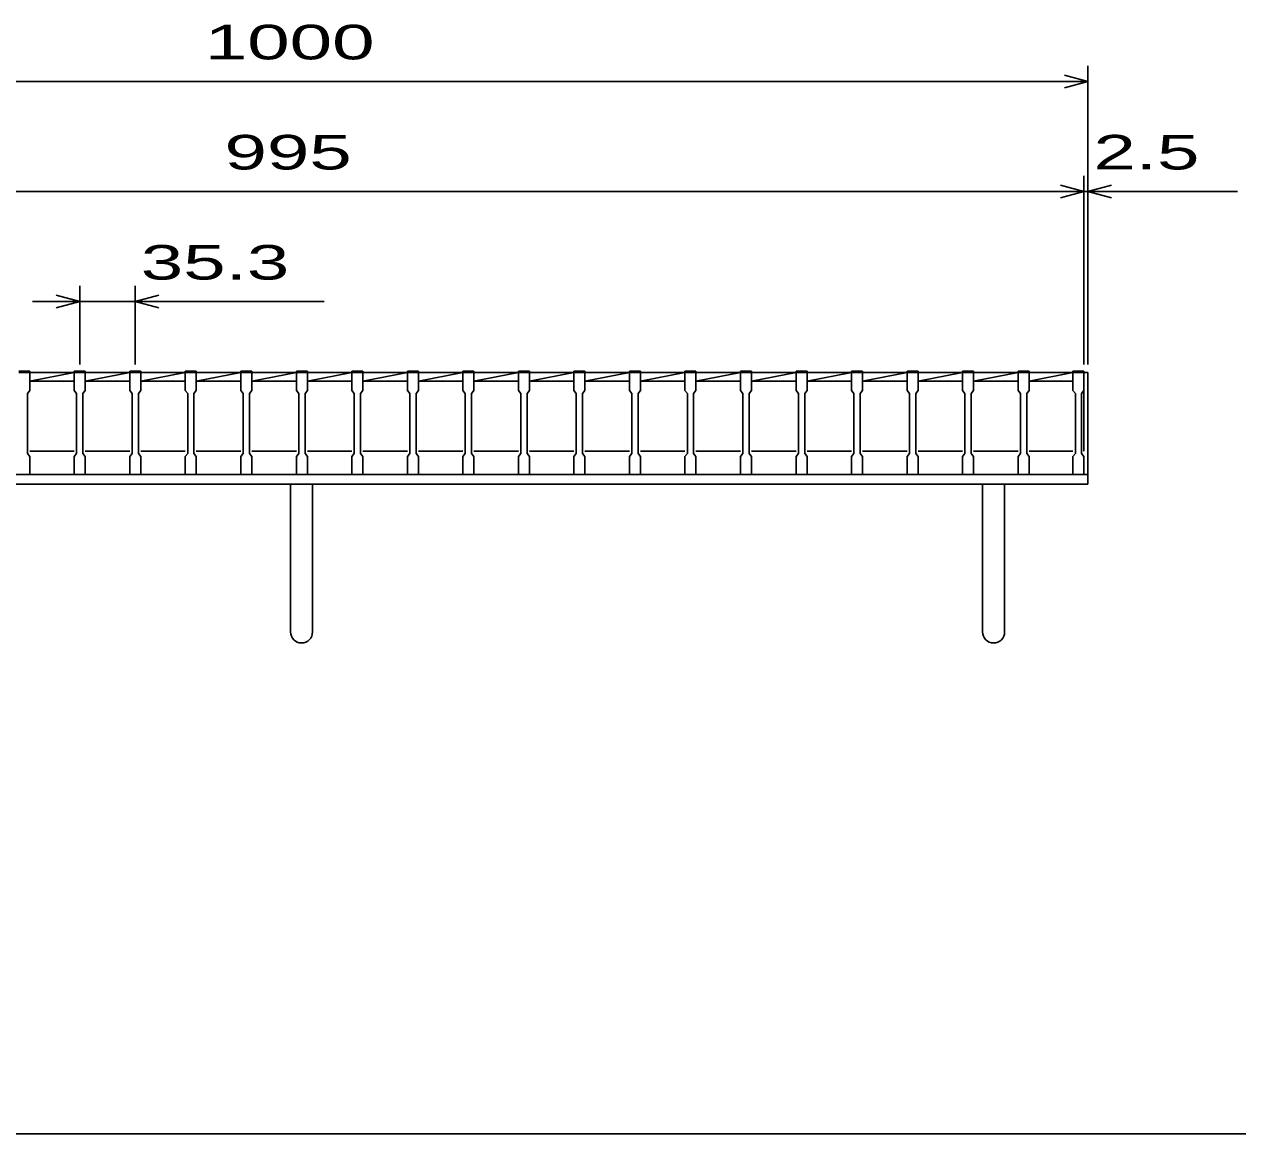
# Model space of a CAD drawing. Units: millimetres, scale not verified. Extents: x -1820 to 1731, y -1282 to 1054.
# Drawn here: x -1098 to -326, y -1146 to -441 of the extents above; entities that cross this region are included whole.
import ezdxf
from ezdxf.enums import TextEntityAlignment as Align

# ---------------------------------------------------------------- set-up
doc = ezdxf.new("R2010")
doc.units = ezdxf.units.MM
doc.header["$LTSCALE"] = 10
for name, color, linetype, lineweight in [('0_2', 150, 'Continuous', 25), ('16', 3, 'Continuous', 25), ('19', 6, 'Continuous', 25), ('22', 4, 'Continuous', 25)]:
    doc.layers.add(name, color=color, linetype=linetype, lineweight=lineweight)
doc.styles.add('ベクトル', font='')
doc.styles.get('ベクトル').set_extended_font_data('ベクトル')

msp = doc.modelspace()

# ---------------------------------------------------------------- linework, layer by layer
at = {"layer": '0_2'}
msp.add_line((1731, -1146.5), (-1729, -1146.5), dxfattribs=at)
at = {"layer": '16'}
for p, q in [((-1101.3, -661.8), (-1094.3, -661.8)), ((-1094.3, -662.5), (-1101.3, -662.5)), ((-1094.3, -661.8), (-1094.3, -662.5)), ((-1094.3, -674), (-1094.3, -662.5)), ((-1094.3, -662.5), (-1066, -662.5)), ((-1094.3, -668), (-1066, -662.5)), ((-1066, -662.5), (-1066, -661.8)), ((-1066, -661.8), (-1059, -661.8)), ((-1066, -662.5), (-1066, -674)), ((-1059, -662.5), (-1066, -662.5)), ((-1059, -661.8), (-1059, -662.5)), ((-1059, -674), (-1059, -662.5)), ((-1059, -662.5), (-1030.7, -662.5)), ((-1059, -668), (-1030.7, -662.5)), ((-1030.7, -662.5), (-1030.7, -661.8)), ((-1030.7, -661.8), (-1023.7, -661.8)), ((-1030.7, -662.5), (-1030.7, -674)), ((-1023.7, -662.5), (-1030.7, -662.5)), ((-1023.7, -661.8), (-1023.7, -662.5)), ((-1023.7, -674), (-1023.7, -662.5)), ((-1023.7, -662.5), (-995.4, -662.5)), ((-1023.7, -668), (-995.4, -662.5)), ((-995.4, -662.5), (-995.4, -661.8)), ((-995.4, -661.8), (-988.4, -661.8)), ((-995.4, -662.5), (-995.4, -674)), ((-988.4, -662.5), (-995.4, -662.5)), ((-988.4, -661.8), (-988.4, -662.5)), ((-988.4, -674), (-988.4, -662.5)), ((-988.4, -662.5), (-960.1, -662.5)), ((-988.4, -668), (-960.1, -662.5)), ((-960.1, -662.5), (-960.1, -661.8)), ((-960.1, -661.8), (-953.1, -661.8)), ((-960.1, -662.5), (-960.1, -674)), ((-953.1, -662.5), (-960.1, -662.5)), ((-953.1, -661.8), (-953.1, -662.5)), ((-953.1, -674), (-953.1, -662.5)), ((-953.1, -662.5), (-924.8, -662.5)), ((-953.1, -668), (-924.8, -662.5)), ((-924.8, -662.5), (-924.8, -661.8)), ((-924.8, -661.8), (-917.8, -661.8)), ((-924.8, -662.5), (-924.8, -674)), ((-917.8, -662.5), (-924.8, -662.5)), ((-917.8, -661.8), (-917.8, -662.5)), ((-917.8, -674), (-917.8, -662.5)), ((-917.8, -662.5), (-889.5, -662.5)), ((-917.8, -668), (-889.5, -662.5)), ((-889.5, -662.5), (-889.5, -661.8)), ((-889.5, -661.8), (-882.5, -661.8)), ((-889.5, -662.5), (-889.5, -674)), ((-882.5, -662.5), (-889.5, -662.5)), ((-882.5, -661.8), (-882.5, -662.5)), ((-882.5, -674), (-882.5, -662.5)), ((-882.5, -662.5), (-854.2, -662.5)), ((-882.5, -668), (-854.2, -662.5)), ((-854.2, -662.5), (-854.2, -661.8)), ((-854.2, -661.8), (-847.2, -661.8)), ((-854.2, -662.5), (-854.2, -674)), ((-847.2, -662.5), (-854.2, -662.5)), ((-847.2, -661.8), (-847.2, -662.5)), ((-847.2, -674), (-847.2, -662.5)), ((-847.2, -662.5), (-818.9, -662.5)), ((-847.2, -668), (-818.9, -662.5)), ((-818.9, -662.5), (-818.9, -661.8)), ((-818.9, -661.8), (-811.9, -661.8)), ((-818.9, -662.5), (-818.9, -674)), ((-811.9, -662.5), (-818.9, -662.5)), ((-811.9, -661.8), (-811.9, -662.5)), ((-811.9, -674), (-811.9, -662.5)), ((-811.9, -662.5), (-783.6, -662.5)), ((-811.9, -668), (-783.6, -662.5)), ((-783.6, -662.5), (-783.6, -661.8)), ((-783.6, -661.8), (-776.6, -661.8)), ((-783.6, -662.5), (-783.6, -674)), ((-776.6, -662.5), (-783.6, -662.5)), ((-776.6, -661.8), (-776.6, -662.5)), ((-776.6, -674), (-776.6, -662.5)), ((-776.6, -662.5), (-748.3, -662.5)), ((-776.6, -668), (-748.3, -662.5)), ((-748.3, -662.5), (-748.3, -661.8)), ((-748.3, -661.8), (-741.3, -661.8)), ((-748.3, -662.5), (-748.3, -674)), ((-741.3, -662.5), (-748.3, -662.5)), ((-741.3, -661.8), (-741.3, -662.5)), ((-741.3, -674), (-741.3, -662.5)), ((-741.3, -662.5), (-713, -662.5)), ((-741.3, -668), (-713, -662.5)), ((-713, -662.5), (-713, -661.8)), ((-713, -661.8), (-706, -661.8)), ((-713, -662.5), (-713, -674)), ((-706, -662.5), (-713, -662.5)), ((-706, -661.8), (-706, -662.5)), ((-706, -674), (-706, -662.5)), ((-706, -662.5), (-677.7, -662.5)), ((-706, -668), (-677.7, -662.5)), ((-677.7, -662.5), (-677.7, -661.8)), ((-677.7, -661.8), (-670.7, -661.8)), ((-677.7, -662.5), (-677.7, -674)), ((-670.7, -662.5), (-677.7, -662.5)), ((-670.7, -661.8), (-670.7, -662.5)), ((-670.7, -674), (-670.7, -662.5)), ((-670.7, -662.5), (-642.4, -662.5)), ((-670.7, -668), (-642.4, -662.5)), ((-642.4, -662.5), (-642.4, -661.8)), ((-642.4, -661.8), (-635.4, -661.8)), ((-642.4, -662.5), (-642.4, -674)), ((-635.4, -662.5), (-642.4, -662.5)), ((-635.4, -661.8), (-635.4, -662.5)), ((-635.4, -674), (-635.4, -662.5)), ((-635.4, -662.5), (-607.1, -662.5)), ((-635.4, -668), (-607.1, -662.5)), ((-607.1, -662.5), (-607.1, -661.8)), ((-607.1, -661.8), (-600.1, -661.8)), ((-607.1, -662.5), (-607.1, -674)), ((-600.1, -662.5), (-607.1, -662.5)), ((-600.1, -661.8), (-600.1, -662.5)), ((-600.1, -674), (-600.1, -662.5)), ((-600.1, -662.5), (-571.8, -662.5)), ((-600.1, -668), (-571.8, -662.5)), ((-571.8, -662.5), (-571.8, -661.8)), ((-571.8, -661.8), (-564.8, -661.8)), ((-571.8, -662.5), (-571.8, -674)), ((-564.8, -662.5), (-571.8, -662.5)), ((-564.8, -661.8), (-564.8, -662.5)), ((-564.8, -674), (-564.8, -662.5)), ((-564.8, -662.5), (-536.5, -662.5)), ((-564.8, -668), (-536.5, -662.5)), ((-536.5, -662.5), (-536.5, -661.8)), ((-536.5, -661.8), (-529.5, -661.8)), ((-536.5, -662.5), (-536.5, -674)), ((-529.5, -662.5), (-536.5, -662.5)), ((-529.5, -661.8), (-529.5, -662.5)), ((-529.5, -674), (-529.5, -662.5)), ((-529.5, -662.5), (-501.2, -662.5)), ((-529.5, -668), (-501.2, -662.5)), ((-501.2, -662.5), (-501.2, -661.8)), ((-501.2, -661.8), (-494.2, -661.8)), ((-501.2, -662.5), (-501.2, -674)), ((-494.2, -662.5), (-501.2, -662.5)), ((-494.2, -661.8), (-494.2, -662.5)), ((-494.2, -674), (-494.2, -662.5)), ((-494.2, -662.5), (-465.9, -662.5)), ((-494.2, -668), (-465.9, -662.5)), ((-465.9, -662.5), (-465.9, -661.8)), ((-465.9, -661.8), (-458.9, -661.8)), ((-465.9, -662.5), (-465.9, -674)), ((-458.9, -662.5), (-465.9, -662.5)), ((-458.9, -661.8), (-458.9, -662.5)), ((-458.9, -674), (-458.9, -662.5)), ((-458.9, -662.5), (-431, -662.5)), ((-458.9, -668), (-431, -662.58)), ((-431, -662.5), (-431, -661.8)), ((-431, -661.8), (-424, -661.8)), ((-431, -662.5), (-431, -674)), ((-424, -662.5), (-431, -662.5)), ((-424, -661.8), (-424, -662.5)), ((-424, -674), (-424, -662.5)), ((-424, -712.5), (-424, -662.5)), ((-1094.3, -668), (-1066, -668)), ((-1059, -668), (-1030.7, -668)), ((-1023.7, -668), (-995.4, -668)), ((-988.4, -668), (-960.1, -668)), ((-953.1, -668), (-924.8, -668)), ((-917.8, -668), (-889.5, -668)), ((-882.5, -668), (-854.2, -668)), ((-847.2, -668), (-818.9, -668)), ((-811.9, -668), (-783.6, -668)), ((-776.6, -668), (-748.3, -668)), ((-741.3, -668), (-713, -668)), ((-706, -668), (-677.7, -668)), ((-670.7, -668), (-642.4, -668)), ((-635.4, -668), (-607.1, -668)), ((-600.1, -668), (-571.8, -668)), ((-564.8, -668), (-536.5, -668)), ((-529.5, -668), (-501.2, -668)), ((-494.2, -668), (-465.9, -668)), ((-458.9, -668), (-431, -668)), ((-1095.8, -676), (-1094.3, -674)), ((-1095.8, -714), (-1095.8, -676)), ((-1066, -674), (-1064.5, -676)), ((-1064.5, -676), (-1064.5, -714)), ((-1060.5, -676), (-1059, -674)), ((-1060.5, -714), (-1060.5, -676)), ((-1030.7, -674), (-1029.2, -676)), ((-1029.2, -676), (-1029.2, -714)), ((-1025.2, -676), (-1023.7, -674)), ((-1025.2, -714), (-1025.2, -676)), ((-995.4, -674), (-993.9, -676)), ((-993.9, -676), (-993.9, -714)), ((-989.9, -676), (-988.4, -674)), ((-989.9, -714), (-989.9, -676)), ((-960.1, -674), (-958.6, -676)), ((-958.6, -676), (-958.6, -714)), ((-954.6, -676), (-953.1, -674)), ((-954.6, -714), (-954.6, -676)), ((-924.8, -674), (-923.3, -676)), ((-923.3, -676), (-923.3, -714)), ((-919.3, -676), (-917.8, -674)), ((-919.3, -714), (-919.3, -676)), ((-889.5, -674), (-888, -676)), ((-888, -676), (-888, -714)), ((-884, -676), (-882.5, -674)), ((-884, -714), (-884, -676)), ((-854.2, -674), (-852.7, -676)), ((-852.7, -676), (-852.7, -714)), ((-848.7, -676), (-847.2, -674)), ((-848.7, -714), (-848.7, -676)), ((-818.9, -674), (-817.4, -676)), ((-817.4, -676), (-817.4, -714)), ((-813.4, -676), (-811.9, -674)), ((-813.4, -714), (-813.4, -676)), ((-783.6, -674), (-782.1, -676)), ((-782.1, -676), (-782.1, -714)), ((-778.1, -676), (-776.6, -674)), ((-778.1, -714), (-778.1, -676)), ((-748.3, -674), (-746.8, -676)), ((-746.8, -676), (-746.8, -714)), ((-742.8, -676), (-741.3, -674)), ((-742.8, -714), (-742.8, -676)), ((-713, -674), (-711.5, -676)), ((-711.5, -676), (-711.5, -714)), ((-707.5, -676), (-706, -674)), ((-707.5, -714), (-707.5, -676)), ((-677.7, -674), (-676.2, -676)), ((-676.2, -676), (-676.2, -714)), ((-672.2, -676), (-670.7, -674)), ((-672.2, -714), (-672.2, -676)), ((-642.4, -674), (-640.9, -676)), ((-640.9, -676), (-640.9, -714)), ((-636.9, -676), (-635.4, -674)), ((-636.9, -714), (-636.9, -676)), ((-607.1, -674), (-605.6, -676)), ((-605.6, -676), (-605.6, -714)), ((-601.6, -676), (-600.1, -674)), ((-601.6, -714), (-601.6, -676)), ((-571.8, -674), (-570.3, -676)), ((-570.3, -676), (-570.3, -714)), ((-566.3, -676), (-564.8, -674)), ((-566.3, -714), (-566.3, -676)), ((-536.5, -674), (-535, -676)), ((-535, -676), (-535, -714)), ((-531, -676), (-529.5, -674)), ((-531, -714), (-531, -676)), ((-501.2, -674), (-499.7, -676)), ((-499.7, -676), (-499.7, -714)), ((-495.7, -676), (-494.2, -674)), ((-495.7, -714), (-495.7, -676)), ((-465.9, -674), (-464.4, -676)), ((-464.4, -676), (-464.4, -714)), ((-460.4, -676), (-458.9, -674)), ((-460.4, -714), (-460.4, -676)), ((-431, -674), (-429.5, -676)), ((-429.5, -676), (-429.5, -714)), ((-425.5, -676), (-424, -674)), ((-425.5, -714), (-425.5, -676)), ((-1094.3, -716), (-1095.8, -714)), ((-1094.3, -712.5), (-1066, -712.5)), ((-1094.3, -727.5), (-1094.3, -716)), ((-1064.5, -714), (-1066, -716)), ((-1066, -716), (-1066, -727.5)), ((-1059, -716), (-1060.5, -714)), ((-1059, -712.5), (-1030.7, -712.5)), ((-1059, -727.5), (-1059, -716)), ((-1029.2, -714), (-1030.7, -716)), ((-1030.7, -716), (-1030.7, -727.5)), ((-1023.7, -716), (-1025.2, -714)), ((-1023.7, -712.5), (-995.4, -712.5)), ((-1023.7, -727.5), (-1023.7, -716)), ((-993.9, -714), (-995.4, -716)), ((-995.4, -716), (-995.4, -727.5)), ((-988.4, -716), (-989.9, -714)), ((-988.4, -712.5), (-960.1, -712.5)), ((-988.4, -727.5), (-988.4, -716)), ((-958.6, -714), (-960.1, -716)), ((-960.1, -716), (-960.1, -727.5)), ((-953.1, -716), (-954.6, -714)), ((-953.1, -712.5), (-924.8, -712.5)), ((-953.1, -727.5), (-953.1, -716)), ((-923.3, -714), (-924.8, -716)), ((-924.8, -716), (-924.8, -727.5)), ((-917.8, -716), (-919.3, -714)), ((-917.8, -712.5), (-889.5, -712.5)), ((-917.8, -727.5), (-917.8, -716)), ((-888, -714), (-889.5, -716)), ((-889.5, -716), (-889.5, -727.5)), ((-882.5, -716), (-884, -714)), ((-882.5, -712.5), (-854.2, -712.5)), ((-882.5, -727.5), (-882.5, -716)), ((-852.7, -714), (-854.2, -716)), ((-854.2, -716), (-854.2, -727.5)), ((-847.2, -716), (-848.7, -714)), ((-847.2, -712.5), (-818.9, -712.5)), ((-847.2, -727.5), (-847.2, -716)), ((-817.4, -714), (-818.9, -716)), ((-818.9, -716), (-818.9, -727.5)), ((-811.9, -716), (-813.4, -714)), ((-811.9, -712.5), (-783.6, -712.5)), ((-811.9, -727.5), (-811.9, -716)), ((-782.1, -714), (-783.6, -716)), ((-783.6, -716), (-783.6, -727.5)), ((-776.6, -716), (-778.1, -714)), ((-776.6, -712.5), (-748.3, -712.5)), ((-776.6, -727.5), (-776.6, -716)), ((-746.8, -714), (-748.3, -716)), ((-748.3, -716), (-748.3, -727.5)), ((-741.3, -716), (-742.8, -714)), ((-741.3, -712.5), (-713, -712.5)), ((-741.3, -727.5), (-741.3, -716)), ((-711.5, -714), (-713, -716)), ((-713, -716), (-713, -727.5)), ((-706, -716), (-707.5, -714)), ((-706, -712.5), (-677.7, -712.5)), ((-706, -727.5), (-706, -716)), ((-676.2, -714), (-677.7, -716)), ((-677.7, -716), (-677.7, -727.5)), ((-670.7, -716), (-672.2, -714)), ((-670.7, -712.5), (-642.4, -712.5)), ((-670.7, -727.5), (-670.7, -716)), ((-640.9, -714), (-642.4, -716)), ((-642.4, -716), (-642.4, -727.5)), ((-635.4, -716), (-636.9, -714)), ((-635.4, -712.5), (-607.1, -712.5)), ((-635.4, -727.5), (-635.4, -716)), ((-605.6, -714), (-607.1, -716)), ((-607.1, -716), (-607.1, -727.5)), ((-600.1, -716), (-601.6, -714)), ((-600.1, -712.5), (-571.8, -712.5)), ((-600.1, -727.5), (-600.1, -716)), ((-570.3, -714), (-571.8, -716)), ((-571.8, -716), (-571.8, -727.5)), ((-564.8, -716), (-566.3, -714)), ((-564.8, -712.5), (-536.5, -712.5)), ((-564.8, -727.5), (-564.8, -716)), ((-535, -714), (-536.5, -716)), ((-536.5, -716), (-536.5, -727.5)), ((-529.5, -716), (-531, -714)), ((-529.5, -712.5), (-501.2, -712.5)), ((-529.5, -727.5), (-529.5, -716)), ((-499.7, -714), (-501.2, -716)), ((-501.2, -716), (-501.2, -727.5)), ((-494.2, -716), (-495.7, -714)), ((-494.2, -712.5), (-465.9, -712.5)), ((-494.2, -727.5), (-494.2, -716)), ((-464.4, -714), (-465.9, -716)), ((-465.9, -716), (-465.9, -727.5)), ((-458.9, -716), (-460.4, -714)), ((-458.9, -712.5), (-431, -712.5)), ((-458.9, -727.5), (-458.9, -716)), ((-429.5, -714), (-431, -716)), ((-431, -716), (-431, -727.5)), ((-424, -716), (-425.5, -714)), ((-424, -727.5), (-424, -716)), ((-1101.3, -727.5), (-1094.3, -727.5)), ((-1066, -727.5), (-1059, -727.5)), ((-1030.7, -727.5), (-1023.7, -727.5)), ((-995.4, -727.5), (-988.4, -727.5)), ((-960.1, -727.5), (-953.1, -727.5)), ((-924.8, -727.5), (-917.8, -727.5)), ((-889.5, -727.5), (-882.5, -727.5)), ((-854.2, -727.5), (-847.2, -727.5)), ((-818.9, -727.5), (-811.9, -727.5)), ((-783.6, -727.5), (-776.6, -727.5)), ((-748.3, -727.5), (-741.3, -727.5)), ((-713, -727.5), (-706, -727.5)), ((-677.7, -727.5), (-670.7, -727.5)), ((-642.4, -727.5), (-635.4, -727.5)), ((-607.1, -727.5), (-600.1, -727.5)), ((-571.8, -727.5), (-564.8, -727.5)), ((-536.5, -727.5), (-529.5, -727.5)), ((-501.2, -727.5), (-494.2, -727.5)), ((-465.9, -727.5), (-458.9, -727.5)), ((-431, -727.5), (-424, -727.5))]:
    msp.add_line(p, q, dxfattribs=at)
at = {"layer": '19'}
for p, q in [((-424, -662.5), (-421.5, -662.5)), ((-421.5, -662.5), (-421.5, -727.5)), ((-1421.5, -727.5), (-421.5, -727.5)), ((-421.5, -727.5), (-421.5, -733.5)), ((-421.5, -733.5), (-1421.5, -733.5)), ((-928.5, -733.5), (-928.5, -827.5)), ((-914.5, -827.5), (-914.5, -733.5)), ((-488.5, -733.5), (-488.5, -827.5)), ((-474.5, -827.5), (-474.5, -733.5))]:
    msp.add_line(p, q, dxfattribs=at)
for centre in [(-921.5, -827.5), (-481.5, -827.5)]:
    msp.add_arc(centre, 7, 180, 0, dxfattribs=at)
at = {"layer": '22'}
for p, q in [((-421.5, -657.5), (-421.5, -467.5)), ((-1421.5, -477.5), (-421.5, -477.5)), ((-421.5, -477.5), (-436.5, -473.5)), ((-436.5, -481.5), (-421.5, -477.5)), ((-424, -657.5), (-424, -537.5)), ((-421.5, -657.5), (-421.5, -537.5)), ((-1419, -547.5), (-424, -547.5)), ((-424, -547.5), (-439, -543.5)), ((-439, -551.5), (-424, -547.5)), ((-424, -547.5), (-421.5, -547.5)), ((-421.5, -547.5), (-406.5, -543.5)), ((-406.5, -551.5), (-421.5, -547.5)), ((-421.5, -547.5), (-326.5, -547.5)), ((-1062.5, -657.5), (-1062.5, -607.5)), ((-1027.2, -607.5), (-1027.2, -657.5)), ((-1062.5, -617.5), (-1077.5, -613.5)), ((-1027.2, -617.5), (-1012.2, -613.5)), ((-1062.5, -617.5), (-1092.5, -617.5)), ((-1077.5, -621.5), (-1062.5, -617.5)), ((-1062.5, -617.5), (-1027.2, -617.5)), ((-1012.2, -621.5), (-1027.2, -617.5)), ((-1027.2, -617.5), (-907.2, -617.5))]:
    msp.add_line(p, q, dxfattribs=at)

# ---------------------------------------------------------------- texts
at = {"layer": '22', "color": 2, "style": 'ベクトル', "width": 1.65}
for s, p in [(' 1000 ', (-996.5, -452.5)), (' 995 ', (-984, -522.5)), (' 2.5 ', (-431.5, -522.5)), (' 35.3 ', (-1037.2, -592.5))]:
    msp.add_text(s, height=21.99, dxfattribs=at).set_placement(p, align=Align.MIDDLE_LEFT)

doc.saveas('drawing.dxf')
